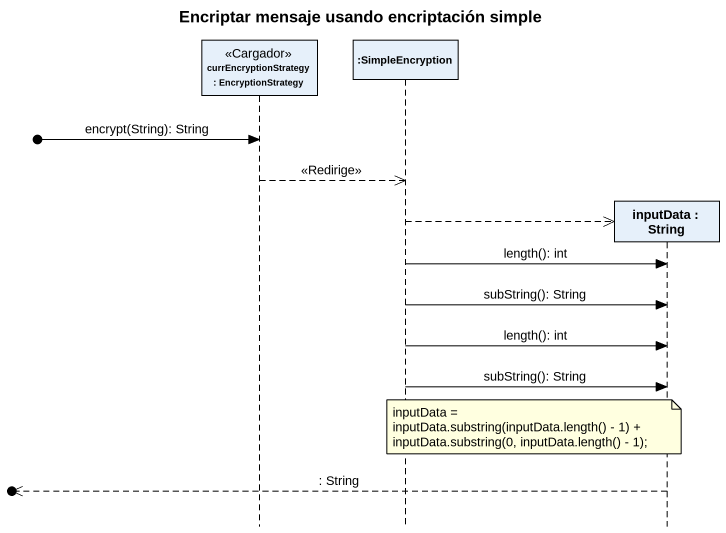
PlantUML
@startuml
title Encriptar mensaje usando encriptación simple
hide footbox
participant "currEncryptionStrategy : EncryptionStrategy" as currEncryptionStrategy <<Cargador>>
participant ":SimpleEncryption" as SimpleEncryption
participant "inputData : String" as inputData

[o-> currEncryptionStrategy : encrypt(String): String
currEncryptionStrategy -->> SimpleEncryption : <<Redirige>>
SimpleEncryption -->> inputData **
SimpleEncryption -> inputData : length(): int
SimpleEncryption -> inputData : subString(): String
SimpleEncryption -> inputData : length(): int
SimpleEncryption -> inputData : subString(): String
note over SimpleEncryption
  inputData = inputData.substring(inputData.length() - 1) +
  inputData.substring(0, inputData.length() - 1);
end note
[o<<-- inputData : : String
@enduml
